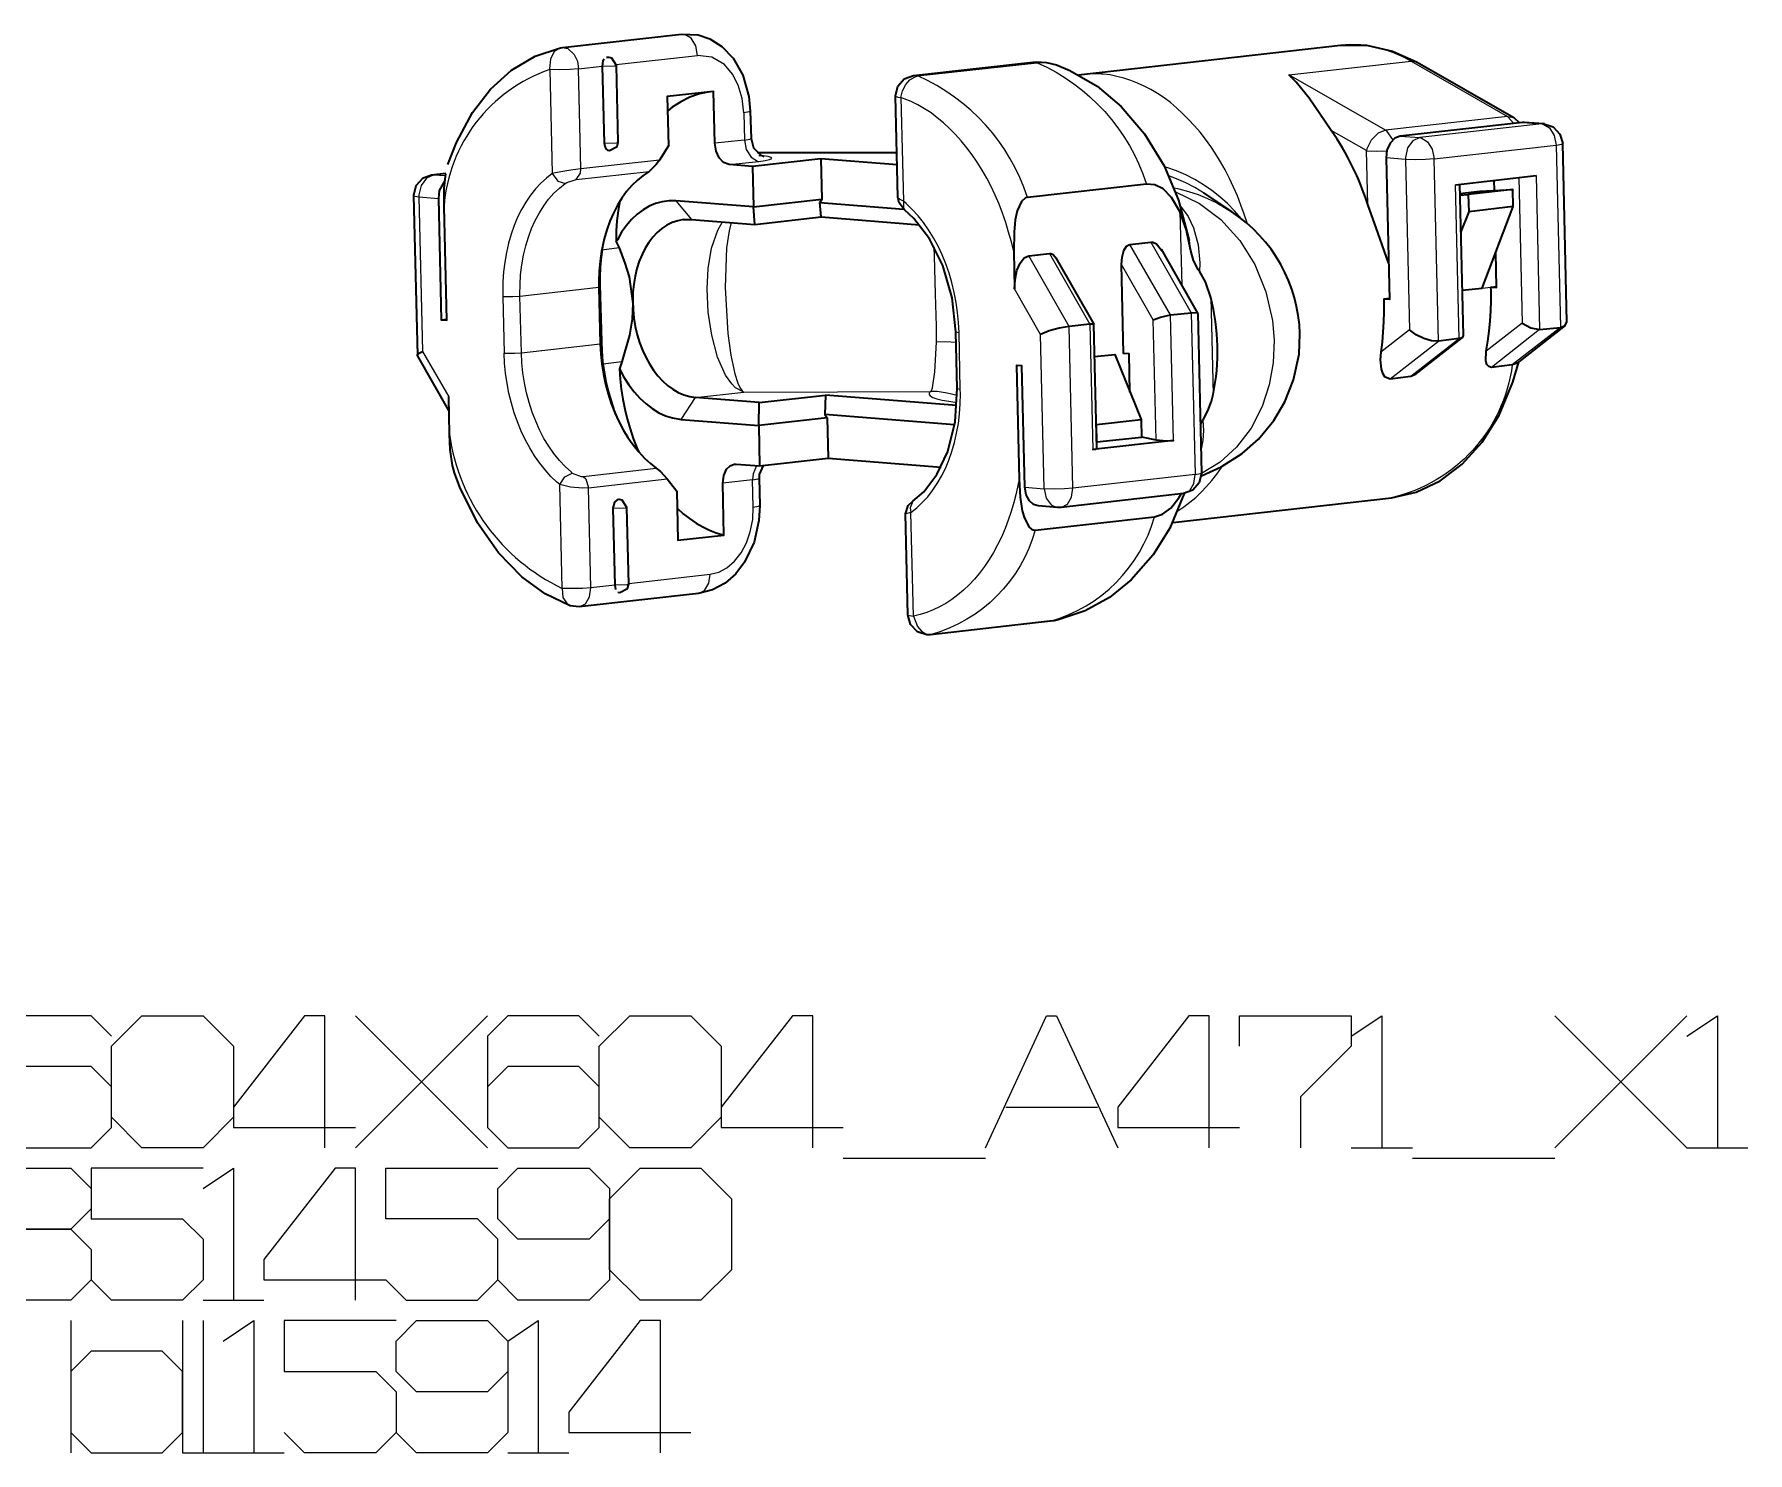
# Model space of a CAD drawing. Header units: millimetres. Extents: x 0 to 174, y 0 to 33.
# Drawn here: x 58.554 to 60.213, y 14.452 to 15.825 of the extents above; entities that cross this region are included whole.
import ezdxf

# ---------------------------------------------------------------- set-up
doc = ezdxf.new("R2010")
doc.units = ezdxf.units.MM
doc.layers.add('PDF2_형상', color=7, linetype='Continuous', true_color=0x405f80)

msp = doc.modelspace()

# ---------------------------------------------------------------- linework, layer by layer
at = {"layer": 'PDF2_형상', "color": 7, "lineweight": 35}
for points in [[(58.9546, 15.6988), (58.9628, 15.7203), (58.9783, 15.7494), (58.9958, 15.7719), (59.0161, 15.7903), (59.039, 15.8037), (59.0637, 15.8118), (59.0654, 15.8121), (59.1808, 15.825), (59.1968, 15.8243), (59.2081, 15.8206), (59.2199, 15.8132), (59.2307, 15.8019), (59.2401, 15.7854), (59.2461, 15.7649), (59.2474, 15.7506), (59.2481, 15.7242), (59.2506, 15.715), (59.2574, 15.7082), (59.2607, 15.7067)], [(59.5653, 15.7858), (59.5681, 15.7862), (59.819, 15.8144), (59.8443, 15.8144), (59.8693, 15.8087), (59.8932, 15.7979), (59.9867, 15.7443), (59.9922, 15.7394)], [(59.1058, 15.801), (59.1047, 15.7989), (59.104, 15.794), (59.1058, 15.7196), (59.1064, 15.7167), (59.1076, 15.7142), (59.1092, 15.7129), (59.111, 15.7124), (59.1185, 15.7162), (59.1196, 15.7204), (59.1178, 15.7949), (59.1132, 15.8018), (59.1106, 15.8025), (59.1082, 15.8024)], [(59.6676, 15.3804), (59.6537, 15.3468), (59.6376, 15.3208), (59.6164, 15.2967), (59.5953, 15.2797), (59.5718, 15.2668), (59.5456, 15.2581), (59.5417, 15.2572), (59.5374, 15.2567), (59.4219, 15.2436), (59.4182, 15.2436), (59.4092, 15.2465), (59.4026, 15.2535), (59.4001, 15.2628), (59.3978, 15.3607), (59.4004, 15.3688), (59.4049, 15.3728), (59.4153, 15.3818), (59.4281, 15.3986), (59.4386, 15.4211), (59.4457, 15.4496), (59.4478, 15.4819), (59.4464, 15.5368), (59.4428, 15.5697), (59.4337, 15.601), (59.4208, 15.6269), (59.4058, 15.6467), (59.3968, 15.6551), (59.3915, 15.6619), (59.3904, 15.6671), (59.3881, 15.765), (59.3881, 15.7653), (59.3903, 15.7746), (59.3965, 15.7817), (59.4056, 15.7851), (59.521, 15.7981), (59.5246, 15.7983), (59.5344, 15.7978), (59.5439, 15.7954), (59.5569, 15.79), (59.5832, 15.7747), (59.6067, 15.755), (59.6293, 15.7285), (59.6481, 15.6976), (59.6621, 15.6643), (59.6725, 15.6254)], [(59.5439, 15.7953), (59.5442, 15.7953)], [(59.2496, 15.6969), (59.2268, 15.6988), (59.2215, 15.7007), (59.2171, 15.7053), (59.2142, 15.7118), (59.2129, 15.7194), (59.2117, 15.7696), (59.1669, 15.7646), (59.1681, 15.7171), (59.1594, 15.7032), (59.1562, 15.6988), (59.1494, 15.6922)], [(59.2078, 15.7692), (59.1982, 15.7672), (59.1889, 15.764), (59.18, 15.7597), (59.1718, 15.7543), (59.1674, 15.7508)], [(60.0164, 15.7382), (60.016, 15.7383), (59.9972, 15.7397), (59.9953, 15.7397), (59.8769, 15.7264), (59.8715, 15.7243), (59.8669, 15.7196), (59.8639, 15.7128), (59.8631, 15.7053), (59.8663, 15.5681), (59.861, 15.5685)], [(60.016, 15.7383), (60.025, 15.7353), (60.0315, 15.7283), (60.0342, 15.7192), (60.034, 15.7189)], [(59.995, 15.5454), (60.0032, 15.5406), (60.0118, 15.539), (60.0321, 15.5412), (60.0365, 15.5429), (60.0382, 15.5464), (60.0342, 15.7192)], [(59.3158, 15.7044), (59.2496, 15.6969), (59.2504, 15.6578), (59.1754, 15.6638), (59.1687, 15.6638), (59.1622, 15.6629), (59.1557, 15.6612), (59.1494, 15.6586), (59.1435, 15.6551), (59.1378, 15.6508), (59.1324, 15.6457), (59.1274, 15.6399), (59.1228, 15.6333), (59.1187, 15.6261), (59.1176, 15.624), (59.1178, 15.6247), (59.1179, 15.6346), (59.1186, 15.6444), (59.1199, 15.6542), (59.1214, 15.6639)], [(59.2542, 15.7106), (59.3893, 15.711)], [(59.3896, 15.6986), (59.3158, 15.7044), (59.3168, 15.6653), (59.3147, 15.6622), (59.3961, 15.6558)], [(58.9525, 15.6903), (58.9387, 15.6887), (58.9299, 15.6854), (58.9235, 15.6782), (58.9213, 15.6689), (58.9213, 15.6686), (58.925, 15.5143)], [(58.9515, 15.6833), (58.9462, 15.6736), (58.9453, 15.666), (58.9481, 15.5485), (58.9535, 15.5492)], [(58.9481, 15.5485), (58.9535, 15.5481), (58.9508, 15.6583), (58.951, 15.676), (58.9525, 15.6899)], [(59.1496, 15.6922), (59.1436, 15.6883), (59.1381, 15.6837), (59.1326, 15.6786), (59.1276, 15.6728), (59.1229, 15.6664), (59.1187, 15.6594), (59.1149, 15.6519), (59.1114, 15.644), (59.1085, 15.6357), (59.106, 15.6269), (59.1039, 15.6179), (59.1033, 15.6151), (59.1019, 15.6054), (59.1011, 15.5957), (59.1007, 15.5858), (59.1008, 15.5801), (59.1021, 15.5253), (59.1026, 15.5154), (59.1036, 15.5056), (59.1051, 15.4958), (59.1071, 15.4863), (59.1097, 15.4768), (59.1128, 15.4674), (59.1161, 15.4586), (59.12, 15.4501), (59.1243, 15.4421), (59.1289, 15.4344), (59.1339, 15.4274), (59.1393, 15.4207), (59.1449, 15.4147), (59.1508, 15.4093), (59.1564, 15.4049)], [(59.9304, 15.6793), (60.0083, 15.6881)], [(59.9676, 15.6835), (59.9679, 15.6738)], [(59.2519, 15.6408), (59.2504, 15.6578), (59.3168, 15.6653)], [(59.6864, 15.6714), (59.7136, 15.6531), (59.7053, 15.6583), (59.6994, 15.6615)], [(59.9342, 15.6799), (59.9376, 15.5333), (59.9367, 15.5312), (59.934, 15.5303), (59.9138, 15.5279), (59.9071, 15.5283), (59.8997, 15.5304), (59.8922, 15.534), (59.8857, 15.5388)], [(59.9344, 15.6708), (59.9539, 15.6731), (59.986, 15.6746)], [(59.9344, 15.6693), (59.9426, 15.6697), (59.9431, 15.6532), (59.9353, 15.6331)], [(59.9367, 15.5771), (59.9561, 15.5792), (59.9862, 15.6581), (59.986, 15.6746), (59.9426, 15.6697)], [(59.1828, 15.6456), (59.1904, 15.6457), (59.2519, 15.6408), (59.316, 15.6481), (59.4112, 15.6406)], [(59.316, 15.6481), (59.3147, 15.6622)], [(59.9862, 15.6581), (59.9431, 15.6532)], [(59.1042, 15.6192), (59.1029, 15.6093), (59.1021, 15.5996), (59.1018, 15.5897), (59.1018, 15.5828), (59.1032, 15.5279), (59.1036, 15.5181), (59.1044, 15.5083), (59.1058, 15.4985), (59.1076, 15.4889), (59.1099, 15.4793), (59.1125, 15.4699), (59.1157, 15.4604), (59.1178, 15.455)], [(59.1176, 15.624), (59.1203, 15.6181), (59.126, 15.6035), (59.13, 15.5901), (59.1335, 15.5642), (59.1329, 15.549), (59.1304, 15.5335), (59.1229, 15.5078), (59.1207, 15.5011), (59.125, 15.4931), (59.1297, 15.4856), (59.1349, 15.4787), (59.1404, 15.4726), (59.1464, 15.4672), (59.1525, 15.4625), (59.1589, 15.4586), (59.1654, 15.4557), (59.1721, 15.4536), (59.1788, 15.4524), (59.1806, 15.4521), (59.2556, 15.4463), (59.2561, 15.4685), (59.3201, 15.4757), (59.3196, 15.4569)], [(59.6151, 15.4783), (59.6143, 15.5156), (59.6089, 15.516), (59.6069, 15.6022), (59.6074, 15.6093), (59.6092, 15.6156), (59.6118, 15.6197), (59.6139, 15.6212), (59.6151, 15.6215), (59.6353, 15.6238), (59.6372, 15.6238), (59.6408, 15.6221), (59.6457, 15.616), (59.6464, 15.6147)], [(59.6453, 15.6168), (59.6806, 15.555)], [(59.5432, 15.6086), (59.58, 15.5442)], [(60.0365, 15.5429), (59.99, 15.5065), (59.9853, 15.5049), (59.9651, 15.5025), (59.9625, 15.5032), (59.9608, 15.5053), (59.9597, 15.5089), (59.96, 15.5182), (59.9617, 15.5279), (59.9629, 15.5376), (59.9639, 15.5474), (59.9644, 15.5572), (59.9649, 15.5671), (59.9649, 15.5769), (59.9647, 15.5801), (59.9701, 15.5797), (59.9693, 15.6137)], [(59.8663, 15.5692), (59.861, 15.5685), (59.861, 15.5661), (59.861, 15.5563), (59.8607, 15.5464), (59.8601, 15.5367), (59.8592, 15.5268), (59.8579, 15.5171), (59.8574, 15.5097), (59.8582, 15.5008), (59.8596, 15.4967), (59.8615, 15.4936), (59.8671, 15.4915), (59.8872, 15.4938), (59.891, 15.4956)], [(59.9647, 15.5801), (59.9701, 15.5808)], [(59.6375, 15.5486), (59.6446, 15.5511), (59.6542, 15.5532), (59.6743, 15.5554), (59.6789, 15.5557), (59.6801, 15.5553), (59.6806, 15.5551), (59.6806, 15.555), (59.6807, 15.5547), (59.6844, 15.4003), (59.6844, 15.4), (59.6822, 15.3907), (59.6758, 15.3836), (59.6669, 15.3803), (59.5486, 15.3669), (59.5449, 15.3669), (59.5261, 15.3683), (59.5217, 15.3697), (59.5178, 15.3731), (59.5146, 15.379), (59.5133, 15.3864), (59.5104, 15.5039), (59.5051, 15.5043), (59.5078, 15.394), (59.5087, 15.3767), (59.5107, 15.3637), (59.5129, 15.3563), (59.5174, 15.3478), (59.5196, 15.3458), (59.5214, 15.345), (59.5233, 15.3449), (59.6388, 15.3579), (59.6467, 15.3603), (59.6546, 15.3661), (59.6624, 15.3762), (59.6646, 15.38)], [(59.6262, 15.4351), (59.6404, 15.4322), (59.6501, 15.4313), (59.6571, 15.4315), (59.5792, 15.4228), (59.5819, 15.4233), (59.5825, 15.4236), (59.5828, 15.4238), (59.5829, 15.4239), (59.5829, 15.424), (59.5801, 15.544), (59.58, 15.5442), (59.5799, 15.5443), (59.5794, 15.5444), (59.5763, 15.5444), (59.5561, 15.5422), (59.5464, 15.5404), (59.5369, 15.5378), (59.5285, 15.5344)], [(58.9556, 15.4607), (58.925, 15.514), (58.925, 15.5143), (58.925, 15.5144), (58.9251, 15.5149), (58.9256, 15.5153), (58.9268, 15.5163), (58.9301, 15.5179)], [(59.5808, 15.5129), (59.6003, 15.515), (59.6258, 15.4521), (59.6262, 15.4347), (59.5831, 15.4299), (59.5826, 15.4472), (59.5824, 15.4476)], [(59.891, 15.4954), (59.9367, 15.5312)], [(59.1207, 15.5011), (59.1214, 15.4912), (59.1225, 15.4815), (59.1239, 15.4718), (59.1258, 15.4621), (59.1282, 15.4525), (59.131, 15.4431), (59.134, 15.4337), (59.1376, 15.4246), (59.1393, 15.4207)], [(59.6565, 15.3524), (59.8683, 15.3762), (59.8921, 15.3815), (59.9156, 15.3926), (59.9368, 15.4088), (59.956, 15.4299), (59.9725, 15.4562), (59.986, 15.4881), (59.9917, 15.5079)], [(59.1972, 15.2836), (59.0818, 15.2706), (59.0731, 15.2715), (59.0486, 15.2832), (59.026, 15.2997), (59.0035, 15.3228), (58.9833, 15.3518), (58.9662, 15.3864), (58.961, 15.4004), (58.959, 15.4075), (58.9568, 15.4229), (58.9561, 15.4378), (58.9553, 15.474)], [(59.2561, 15.4685), (59.1944, 15.4733)], [(59.4474, 15.4656), (59.3201, 15.4757)], [(59.3218, 15.4536), (59.2556, 15.4463), (59.2564, 15.4071), (59.3228, 15.4144)], [(59.4453, 15.4469), (59.3196, 15.4569), (59.3218, 15.4536), (59.3228, 15.4144), (59.4321, 15.4058)], [(59.5826, 15.4472), (59.6258, 15.4521)], [(59.1564, 15.405), (59.1603, 15.4017), (59.1668, 15.3944), (59.1761, 15.3825), (59.1772, 15.335), (59.2219, 15.3401)], [(59.1765, 15.366), (59.1825, 15.3607), (59.1886, 15.356), (59.1949, 15.3517), (59.2013, 15.3481), (59.2078, 15.3449), (59.2143, 15.3424), (59.221, 15.3403), (59.2219, 15.3401), (59.2208, 15.3903), (59.2217, 15.3978), (59.2243, 15.4039), (59.2278, 15.4072), (59.2319, 15.4088), (59.2338, 15.4089), (59.2564, 15.4071)], [(59.26, 15.4074), (59.2561, 15.3987), (59.256, 15.3951), (59.2565, 15.3688), (59.2558, 15.3543), (59.2511, 15.3331), (59.2419, 15.3139), (59.2335, 15.3026), (59.2229, 15.2936), (59.2107, 15.2869), (59.1972, 15.2836), (59.1969, 15.2835)], [(59.1192, 15.2849), (59.1212, 15.2844), (59.1286, 15.2883), (59.1297, 15.2925), (59.1279, 15.3669), (59.1233, 15.3739), (59.1207, 15.3746), (59.1199, 15.3746), (59.1185, 15.3742), (59.1158, 15.3718), (59.1143, 15.3661), (59.1161, 15.2917), (59.1169, 15.2875)], [(59.4001, 15.2625), (59.4001, 15.2626)]]:
    msp.add_lwpolyline(points, dxfattribs=at)
at = {"layer": 'PDF2_형상', "color": 7, "lineweight": 13}
for points in [[(59.2474, 15.7506), (59.2462, 15.7499), (59.2411, 15.749), (59.2396, 15.7628), (59.2358, 15.7757), (59.2303, 15.7865), (59.2224, 15.7956), (59.2101, 15.8029), (59.1964, 15.8044), (59.1946, 15.8137), (59.1901, 15.8211), (59.1839, 15.8249), (59.1808, 15.825)], [(59.8697, 15.7231), (59.8643, 15.7308), (59.8625, 15.7321), (59.769, 15.7857), (59.8874, 15.799), (59.8786, 15.8036), (59.8696, 15.8075), (59.8603, 15.8107), (59.8507, 15.8129), (59.841, 15.8144), (59.8385, 15.8147)], [(59.8383, 15.8147), (59.8286, 15.815), (59.819, 15.8144)], [(59.0653, 15.8121), (59.0708, 15.8111), (59.0769, 15.8054), (59.0799, 15.7989), (59.081, 15.7914), (59.0729, 15.7908), (59.0631, 15.7906), (59.0532, 15.7908), (59.0556, 15.6903), (59.0499, 15.6858), (59.0444, 15.6808), (59.0393, 15.6753), (59.0346, 15.6692), (59.03, 15.6625), (59.0258, 15.6554), (59.0221, 15.6478), (59.0188, 15.6397), (59.0158, 15.6314), (59.0133, 15.6226), (59.0113, 15.6136), (59.0097, 15.6043), (59.0085, 15.5949), (59.0078, 15.5853), (59.0076, 15.5756), (59.0076, 15.5711), (59.009, 15.5163), (59.0189, 15.5161), (59.0257, 15.5167), (59.1021, 15.5253), (59.1032, 15.5279)], [(59.1176, 15.7956), (59.1964, 15.8044)], [(59.8932, 15.7979), (59.8874, 15.799), (59.9807, 15.7454), (59.9867, 15.7443)], [(59.1594, 15.7032), (59.0833, 15.6946), (59.081, 15.7914), (59.104, 15.794), (59.1158, 15.7943), (59.1174, 15.7946), (59.1176, 15.7947), (59.1178, 15.7947), (59.1178, 15.7949)], [(59.3881, 15.765), (59.3904, 15.7642), (59.3933, 15.7639), (59.3949, 15.7703), (59.3979, 15.7764), (59.4019, 15.7808), (59.4071, 15.7839), (59.4097, 15.7846), (59.4056, 15.7851)], [(59.7289, 15.6415), (59.7258, 15.6507), (59.7226, 15.6596), (59.7192, 15.6685), (59.7154, 15.6771), (59.7115, 15.6854), (59.7072, 15.6936), (59.7028, 15.7014), (59.6982, 15.709), (59.6933, 15.7164), (59.6882, 15.7235), (59.6829, 15.7301), (59.6775, 15.7365), (59.6719, 15.7426), (59.6661, 15.7483), (59.6603, 15.7538), (59.6542, 15.7588), (59.6481, 15.7633), (59.6418, 15.7675), (59.6354, 15.7714), (59.6289, 15.7747), (59.6224, 15.7778), (59.6158, 15.7803), (59.6092, 15.7825), (59.6025, 15.7842), (59.5958, 15.7856), (59.589, 15.7864), (59.5875, 15.7865), (59.5776, 15.7868), (59.5681, 15.7862)], [(59.5025, 15.6146), (59.5003, 15.624), (59.4976, 15.6335), (59.4949, 15.6426), (59.4917, 15.6517), (59.4883, 15.6606), (59.4846, 15.6692), (59.4806, 15.6775), (59.4764, 15.6857), (59.4719, 15.6935), (59.4672, 15.7011), (59.4622, 15.7083), (59.4571, 15.7151), (59.4517, 15.7218), (59.4461, 15.7279), (59.4404, 15.7337), (59.4346, 15.7392), (59.4285, 15.7442), (59.4224, 15.7488), (59.416, 15.7529), (59.4096, 15.7567), (59.4032, 15.7599), (59.3965, 15.7626), (59.3933, 15.7639), (59.3957, 15.6633), (59.3918, 15.6653), (59.3907, 15.6662), (59.3904, 15.6669)], [(59.2411, 15.749), (59.2418, 15.7226), (59.2129, 15.7194)], [(59.8454, 15.6601), (59.8442, 15.7124), (59.81, 15.7318)], [(59.9868, 15.7387), (59.9807, 15.7454), (59.8625, 15.7321), (59.8553, 15.7292), (59.8487, 15.7226), (59.8446, 15.7142), (59.8442, 15.7122), (59.8539, 15.7119), (59.8637, 15.7122)], [(59.9953, 15.7397), (60.014, 15.7382), (59.8957, 15.725), (59.8971, 15.7247), (59.9032, 15.721), (59.9078, 15.7136), (59.9096, 15.7043), (59.9014, 15.7036), (59.8915, 15.7035), (59.8818, 15.7038), (59.8857, 15.5388), (59.8579, 15.5171)], [(60.016, 15.7383), (60.014, 15.7382), (60.0153, 15.7381), (60.0215, 15.7343), (60.026, 15.7269), (60.0278, 15.7176), (60.0332, 15.7185), (60.0339, 15.7188), (60.034, 15.7189)], [(59.1058, 15.7196), (59.1176, 15.7199), (59.1192, 15.7201), (59.1194, 15.7203), (59.1194, 15.7204), (59.1196, 15.7204)], [(59.2417, 15.7226), (59.2469, 15.7235), (59.2481, 15.7242)], [(59.2418, 15.7226), (59.2435, 15.7133), (59.2481, 15.706), (59.2543, 15.7022), (59.2556, 15.7019)], [(59.8769, 15.7264), (59.8957, 15.725), (59.889, 15.7218), (59.8839, 15.7149), (59.8818, 15.7057), (59.8818, 15.7038), (59.8631, 15.7053)], [(59.2268, 15.6988), (59.2556, 15.7019), (59.2618, 15.7029), (59.2661, 15.7038), (59.2681, 15.7047), (59.2676, 15.7057), (59.2647, 15.7065), (59.2597, 15.7072), (59.2576, 15.7074), (59.2557, 15.7074)], [(59.255, 15.7099), (59.3893, 15.7103)], [(58.9387, 15.6887), (58.9404, 15.6887), (58.9337, 15.6857), (58.9288, 15.6787), (58.9265, 15.6694), (58.9265, 15.6675), (58.9453, 15.666)], [(58.9521, 15.6878), (58.9404, 15.6887), (58.9525, 15.6901)], [(59.0076, 15.5711), (59.0175, 15.571), (59.0243, 15.5715), (59.0243, 15.5729), (59.0244, 15.5826), (59.025, 15.5922), (59.0261, 15.6018), (59.0278, 15.611), (59.0299, 15.62), (59.0325, 15.6286), (59.0356, 15.6369), (59.039, 15.6447), (59.0431, 15.6522), (59.0474, 15.659), (59.0521, 15.6653), (59.0572, 15.671), (59.0626, 15.6761), (59.0682, 15.6806), (59.0696, 15.6814), (59.0789, 15.6843), (59.1494, 15.6922)], [(59.0789, 15.6843), (59.0829, 15.6906), (59.0833, 15.6946), (59.0736, 15.6933), (59.0639, 15.6918), (59.0556, 15.6903), (59.061, 15.6829), (59.0683, 15.6806)], [(59.7228, 15.6465), (59.7164, 15.654), (59.7094, 15.6611), (59.7022, 15.6676), (59.6944, 15.6738), (59.6864, 15.6793), (59.6779, 15.6844), (59.6692, 15.6889), (59.6601, 15.6928), (59.6508, 15.696), (59.6485, 15.6968)], [(59.6864, 15.6714), (59.6779, 15.6765), (59.6693, 15.6811), (59.6603, 15.6851), (59.6528, 15.6879)], [(59.9917, 15.6863), (59.995, 15.5454), (59.96, 15.5182)], [(60.0083, 15.6881), (60.0118, 15.539), (59.9651, 15.5025)], [(58.9214, 15.6685), (58.9244, 15.6678), (58.9265, 15.6675), (58.9301, 15.5179), (58.9553, 15.474)], [(59.6994, 15.6615), (59.6906, 15.6657), (59.6815, 15.6694), (59.6721, 15.6725), (59.6626, 15.675), (59.6578, 15.676)], [(59.6592, 15.6724), (59.6825, 15.6612), (59.7032, 15.6457), (59.7215, 15.6254), (59.7361, 15.6021), (59.7468, 15.5757), (59.7531, 15.5479), (59.7546, 15.5287), (59.7538, 15.5069), (59.7499, 15.4854), (59.7431, 15.4646), (59.7324, 15.4437), (59.7182, 15.4251), (59.7025, 15.4108), (59.6843, 15.3996)], [(59.8872, 15.4938), (59.934, 15.5303), (59.9304, 15.6793)], [(59.1754, 15.6638), (59.1904, 15.6457)], [(59.5078, 15.394), (59.5069, 15.3896), (59.505, 15.3804), (59.5026, 15.3715), (59.5001, 15.3628), (59.4972, 15.3544), (59.4942, 15.3463), (59.4907, 15.3382), (59.4869, 15.3306), (59.4829, 15.3233), (59.4788, 15.3163), (59.4742, 15.3096), (59.4694, 15.3033), (59.4646, 15.2974), (59.4593, 15.2919), (59.454, 15.2868), (59.4485, 15.2821), (59.4426, 15.2778), (59.4368, 15.2739), (59.4307, 15.2706), (59.4246, 15.2676), (59.4182, 15.2651), (59.4118, 15.2631), (59.4053, 15.2615), (59.4029, 15.3621), (59.4086, 15.3665), (59.414, 15.3715), (59.4192, 15.3771), (59.424, 15.3832), (59.4285, 15.3899), (59.4326, 15.3971), (59.4364, 15.4046), (59.4397, 15.4126), (59.4426, 15.4211), (59.4451, 15.4297), (59.4472, 15.4387), (59.4489, 15.4481), (59.45, 15.4575), (59.4507, 15.4672), (59.451, 15.4769), (59.4508, 15.4813), (59.4496, 15.5361), (59.449, 15.546), (59.4482, 15.5557), (59.4468, 15.5654), (59.4449, 15.575), (59.4426, 15.5846), (59.4399, 15.5938), (59.4367, 15.6028), (59.4331, 15.6115), (59.4292, 15.6199), (59.4249, 15.6279), (59.4201, 15.6356), (59.4151, 15.6426), (59.4099, 15.6493), (59.4042, 15.6554), (59.3985, 15.661), (59.3957, 15.6633), (59.3958, 15.6564), (59.3968, 15.6553)], [(59.6635, 15.6533), (59.6653, 15.5819)], [(59.664, 15.6585), (59.6713, 15.6486), (59.6765, 15.6376), (59.6812, 15.621), (59.6828, 15.6036), (59.6825, 15.5951)], [(59.1806, 15.4521), (59.1944, 15.4733), (59.2411, 15.4786), (59.2332, 15.4828), (59.2294, 15.4864), (59.2235, 15.495), (59.2157, 15.5125), (59.21, 15.5335), (59.2067, 15.5558), (59.2056, 15.5785), (59.2065, 15.5982), (59.2099, 15.6178), (59.2158, 15.6354), (59.2206, 15.6433)], [(59.2289, 15.6426), (59.2268, 15.6346), (59.2244, 15.6182), (59.2231, 15.5799), (59.2256, 15.5354), (59.2285, 15.5143), (59.2324, 15.4962), (59.2353, 15.4872), (59.2372, 15.4831), (59.2396, 15.4797), (59.2411, 15.4786), (59.4224, 15.4792), (59.4229, 15.48), (59.4237, 15.4825), (59.4261, 15.4983), (59.4276, 15.5269)], [(59.1203, 15.6181), (59.1036, 15.6161)], [(59.4254, 15.6182), (59.4253, 15.6192)], [(59.4467, 15.5267), (59.4368, 15.5271), (59.4276, 15.5269), (59.4276, 15.5424), (59.4267, 15.5733), (59.4258, 15.6104), (59.4254, 15.6182), (59.426, 15.6182)], [(59.6353, 15.6238), (59.6743, 15.5554), (59.6781, 15.3987), (59.5599, 15.3854), (59.5561, 15.5422), (59.5171, 15.6106)], [(59.6571, 15.4315), (59.6542, 15.5532), (59.6151, 15.6215)], [(59.674, 15.6153), (59.6726, 15.625), (59.6725, 15.6254)], [(59.5372, 15.6128), (59.5763, 15.5444), (59.5792, 15.4228)], [(59.6404, 15.4322), (59.6375, 15.5486), (59.6069, 15.6022)], [(59.0857, 15.3969), (59.0882, 15.3944), (59.0907, 15.3858), (59.0851, 15.3856), (59.0732, 15.3865), (59.0628, 15.3892), (59.0678, 15.3965), (59.075, 15.4001), (59.0742, 15.401), (59.0682, 15.4064), (59.0626, 15.4124), (59.0572, 15.419), (59.0522, 15.4261), (59.0476, 15.4337), (59.0433, 15.4419), (59.0396, 15.4504), (59.0361, 15.4592), (59.0332, 15.4683), (59.0307, 15.4778), (59.0287, 15.4874), (59.0272, 15.4971), (59.0261, 15.5068), (59.0257, 15.5167), (59.0243, 15.5715), (59.1008, 15.5801), (59.1018, 15.5828)], [(59.5133, 15.3864), (59.5321, 15.3849), (59.5285, 15.5344), (59.5033, 15.5785)], [(59.6933, 15.5701), (59.6956, 15.4761)], [(59.9561, 15.5792), (59.9647, 15.5801)], [(59.4464, 15.5368), (59.4496, 15.5361)], [(59.1229, 15.5078), (59.1049, 15.5057)], [(59.4478, 15.4819), (59.4508, 15.4813)], [(59.4478, 15.4751), (59.4382, 15.4776), (59.4285, 15.479), (59.4224, 15.4792)], [(59.6839, 15.4218), (59.686, 15.4315), (59.6867, 15.4413), (59.6861, 15.4511), (59.686, 15.4517)], [(59.075, 15.4001), (59.0837, 15.3969), (59.0857, 15.3969), (59.1564, 15.4049)], [(59.2533, 15.4072), (59.2501, 15.3994), (59.2496, 15.3936), (59.2549, 15.3944), (59.256, 15.3951)], [(59.6615, 15.3636), (59.6674, 15.3675), (59.6731, 15.3718), (59.6788, 15.3765), (59.684, 15.3815), (59.6893, 15.3871), (59.6943, 15.3928), (59.6992, 15.399), (59.7037, 15.4054), (59.7046, 15.4067)], [(59.6669, 15.3803), (59.6729, 15.3832), (59.6769, 15.3901), (59.6781, 15.3987), (59.6835, 15.3997), (59.6842, 15.4), (59.6843, 15.4001)], [(59.1297, 15.2925), (59.1297, 15.2924), (59.1294, 15.2924), (59.1278, 15.2919), (59.1161, 15.2917), (59.0931, 15.289), (59.0907, 15.3858), (59.1668, 15.3944)], [(59.1297, 15.2932), (59.2085, 15.3021), (59.2168, 15.3042), (59.2247, 15.3085), (59.2321, 15.3147), (59.2385, 15.3228), (59.2436, 15.3325), (59.2474, 15.3433), (59.2497, 15.3551), (59.2503, 15.3672), (59.2496, 15.3936), (59.2208, 15.3903)], [(59.5486, 15.3669), (59.5546, 15.37), (59.5586, 15.3768), (59.5599, 15.3854), (59.5517, 15.3849), (59.5418, 15.3846), (59.5321, 15.3849), (59.5339, 15.3758), (59.5388, 15.3693), (59.5444, 15.3669)], [(59.1143, 15.3661), (59.1261, 15.3664), (59.1276, 15.3667), (59.1279, 15.3668), (59.1279, 15.3669)], [(59.2503, 15.3672), (59.2554, 15.3681), (59.2565, 15.3688)], [(59.4047, 15.3728), (59.4021, 15.3664), (59.4029, 15.3621), (59.3981, 15.3608), (59.3978, 15.3607)], [(59.1972, 15.2836), (59.2032, 15.2865), (59.2072, 15.2935), (59.2085, 15.3021)], [(59.0818, 15.2706), (59.0878, 15.2736), (59.0918, 15.2804), (59.0931, 15.289), (59.0849, 15.2885), (59.075, 15.2882), (59.0653, 15.2885), (59.066, 15.2797), (59.07, 15.2735), (59.0719, 15.2721)], [(59.4001, 15.2625), (59.4035, 15.2618), (59.4053, 15.2615), (59.4092, 15.2515), (59.4131, 15.2469), (59.4175, 15.2444), (59.4228, 15.2438), (59.4219, 15.2436)], [(59.5374, 15.2567), (59.5381, 15.2567), (59.5417, 15.2572)], [(58.6288, 14.855), (58.609, 14.8747), (58.5401, 14.8747), (58.5204, 14.855), (58.5204, 14.7664), (58.5401, 14.7468), (58.609, 14.7468), (58.6288, 14.7664), (58.6288, 14.8058), (58.609, 14.8256), (58.5401, 14.8256), (58.5204, 14.8058)], [(58.8354, 14.7468), (58.8354, 14.8747), (58.8157, 14.8747), (58.7468, 14.7861), (58.7468, 14.7664), (58.865, 14.7664)], [(58.865, 14.8747), (58.9929, 14.7468)], [(58.9929, 14.8747), (58.865, 14.7468)], [(59.1011, 14.855), (59.0815, 14.8747), (59.0126, 14.8747), (58.9929, 14.855), (58.9929, 14.7664), (59.0126, 14.7468), (59.0815, 14.7468), (59.1011, 14.7664), (59.1011, 14.8058), (59.0815, 14.8256), (59.0126, 14.8256), (58.9929, 14.8058)], [(59.3079, 14.7468), (59.3079, 14.8747), (59.2882, 14.8747), (59.2193, 14.7861), (59.2193, 14.7664), (59.3374, 14.7664)], [(59.4751, 14.7468), (59.5342, 14.8747), (59.544, 14.8747), (59.6032, 14.7468)], [(59.6917, 14.7468), (59.6917, 14.8747), (59.6721, 14.8747), (59.6032, 14.7861), (59.6032, 14.7664), (59.7213, 14.7664)], [(59.7213, 14.8451), (59.7213, 14.8747), (59.8294, 14.8747), (59.8294, 14.8451), (59.7803, 14.796), (59.7803, 14.7468)], [(59.8294, 14.855), (59.859, 14.8747), (59.859, 14.7468)], [(60.0264, 14.8747), (60.1543, 14.7468), (60.2133, 14.7468)], [(60.1543, 14.8747), (60.0264, 14.7468)], [(60.1543, 14.855), (60.1839, 14.8747), (60.1839, 14.7468)], [(59.4949, 14.7861), (59.5835, 14.7861)], [(59.3374, 14.7369), (59.4751, 14.7369)], [(59.8294, 14.7468), (59.8886, 14.7468)], [(59.8886, 14.7369), (60.0264, 14.7369)], [(58.5008, 14.7074), (58.5204, 14.7271), (58.5893, 14.7271), (58.609, 14.7074), (58.609, 14.6878), (58.5893, 14.6681), (58.5401, 14.6681), (58.5893, 14.6681), (58.609, 14.6483), (58.609, 14.6188), (58.5893, 14.5992), (58.5204, 14.5992), (58.5008, 14.6188)], [(58.7174, 14.7271), (58.609, 14.7271), (58.609, 14.6779), (58.6976, 14.6779), (58.7174, 14.6582), (58.7174, 14.6188), (58.6976, 14.5992), (58.6288, 14.5992), (58.609, 14.6188)], [(58.7174, 14.7074), (58.7468, 14.7271), (58.7468, 14.5992)], [(58.865, 14.5992), (58.865, 14.7271), (58.8453, 14.7271), (58.7764, 14.6385), (58.7764, 14.6188), (58.8944, 14.6188), (58.9142, 14.5992), (58.9831, 14.5992), (59.0028, 14.6188), (59.0028, 14.6582), (58.9831, 14.6779), (58.8944, 14.6779), (58.8944, 14.7271), (59.0028, 14.7271)], [(59.111, 14.6779), (59.0912, 14.6582), (59.0224, 14.6582), (59.0028, 14.6779), (59.0028, 14.7074), (59.0224, 14.7271), (59.0912, 14.7271), (59.111, 14.7074), (59.111, 14.6188), (59.0912, 14.5992), (59.0224, 14.5992), (59.0028, 14.6188)], [(58.7174, 14.5992), (58.7764, 14.5992)], [(58.5893, 14.5794), (58.5893, 14.4515)], [(58.6976, 14.5794), (58.6976, 14.4515), (58.7174, 14.4515)], [(58.7174, 14.5794), (58.7174, 14.4515), (58.7369, 14.4515), (58.796, 14.4515)], [(58.7369, 14.5597), (58.7665, 14.5794), (58.7665, 14.4515)], [(58.9043, 14.5794), (58.796, 14.5794), (58.796, 14.5303), (58.8846, 14.5303), (58.9043, 14.5106), (58.9043, 14.4711), (58.8846, 14.4515), (58.8157, 14.4515), (58.796, 14.4711)], [(59.0126, 14.5303), (58.9929, 14.5106), (58.924, 14.5106), (58.9043, 14.5303), (58.9043, 14.5597), (58.924, 14.5794), (58.9929, 14.5794), (59.0126, 14.5597), (59.0126, 14.4711), (58.9929, 14.4515), (58.924, 14.4515), (58.9043, 14.4711)], [(59.0126, 14.5597), (59.0421, 14.5794), (59.0421, 14.4515)], [(59.1603, 14.4515), (59.1603, 14.5794), (59.1406, 14.5794), (59.0717, 14.4908), (59.0717, 14.4711), (59.1897, 14.4711)], [(58.5893, 14.4711), (58.609, 14.4515), (58.6779, 14.4515), (58.6976, 14.4711), (58.6976, 14.5303), (58.6779, 14.5499), (58.609, 14.5499), (58.5893, 14.5303)], [(59.0126, 14.4515), (59.0717, 14.4515)]]:
    msp.add_lwpolyline(points, dxfattribs=at)
for points in [[(59.0637, 15.8118), (59.0575, 15.8082), (59.0538, 15.8008), (59.0531, 15.7917), (59.0532, 15.7908, 0.30075), (58.9508, 15.6583)], [(59.5157, 15.6671, 0.213754), (59.4097, 15.7846), (59.5251, 15.7975), (59.521, 15.7981)], [(59.5439, 15.7954), (59.5344, 15.7975), (59.5251, 15.7975, -0.213759), (59.6311, 15.68)], [(59.8671, 15.4915), (59.9138, 15.5279), (59.9096, 15.7043), (60.0278, 15.7176), (60.0321, 15.5412), (59.9853, 15.5049, -0.313816), (59.8683, 15.3762)], [(58.9561, 15.4378, 0.252015), (59.0653, 15.2885), (59.0628, 15.3892), (59.0601, 15.3914), (59.0543, 15.3969), (59.0487, 15.4031), (59.0435, 15.4097), (59.0385, 15.4169), (59.0338, 15.4244), (59.0294, 15.4325), (59.0254, 15.4408), (59.0219, 15.4496), (59.0188, 15.4586), (59.016, 15.4679), (59.0136, 15.4774), (59.0118, 15.4869), (59.0104, 15.4967), (59.0094, 15.5065), (59.009, 15.5163)], [(59.5233, 15.3449, -0.26136), (59.4228, 15.2438), (59.5381, 15.2567, 0.260929), (59.6388, 15.3579)]]:
    msp.add_lwpolyline(points, format="xyb", dxfattribs=at)
at = {"layer": 'PDF2_형상', "color": 7, "lineweight": 35}
for points in [[(59.8654, 15.6036), (59.8553, 15.6322), (59.8454, 15.6601, 0.075066), (59.81, 15.7318), (59.7885, 15.7631), (59.776, 15.7787), (59.769, 15.7857)], [(59.6833, 15.4471), (59.686, 15.4517), (59.6906, 15.4604), (59.694, 15.4696), (59.6956, 15.4761, 0.115047), (59.6933, 15.5701), (59.6881, 15.5854), (59.6826, 15.5951), (59.6811, 15.5971), (59.6767, 15.6058), (59.674, 15.6153), (59.6694, 15.6363), (59.6635, 15.6533), (59.6554, 15.6671), (59.6472, 15.6753), (59.639, 15.6793), (59.6311, 15.68), (59.5157, 15.6671), (59.5139, 15.6665), (59.51, 15.6631), (59.506, 15.654), (59.504, 15.6454), (59.5028, 15.6335), (59.5025, 15.6146), (59.5033, 15.5785), (59.5038, 15.5872), (59.5056, 15.5963), (59.5086, 15.6035), (59.5125, 15.6085), (59.5171, 15.6106), (59.5372, 15.6128), (59.5383, 15.6128), (59.5406, 15.6118), (59.5435, 15.6081), (59.5439, 15.6074)], [(59.6843, 15.3975), (59.7035, 15.406), (59.7237, 15.419), (59.7396, 15.4331), (59.7543, 15.451), (59.7651, 15.4692), (59.7736, 15.4904), (59.7789, 15.5151), (59.7797, 15.535, 0.244324), (59.7136, 15.6531)]]:
    msp.add_lwpolyline(points, format="xyb", dxfattribs=at)
at = {"layer": 'PDF2_형상', "color": 7, "lineweight": 13}
for points in [[(58.6582, 14.8747), (58.7174, 14.8747), (58.7468, 14.8451), (58.7468, 14.7763), (58.7174, 14.7468), (58.6582, 14.7468), (58.6288, 14.7763), (58.6288, 14.8451)], [(59.1307, 14.8747), (59.1897, 14.8747), (59.2193, 14.8451), (59.2193, 14.7763), (59.1897, 14.7468), (59.1307, 14.7468), (59.1011, 14.7763), (59.1011, 14.8451)], [(59.1406, 14.7271), (59.1996, 14.7271), (59.2292, 14.6975), (59.2292, 14.6286), (59.1996, 14.5992), (59.1406, 14.5992), (59.111, 14.6286), (59.111, 14.6975)]]:
    msp.add_lwpolyline(points, close=True, dxfattribs=at)
at = {"layer": 'PDF2_형상', "color": 7, "lineweight": 35}
msp.add_ellipse((59.1924, 15.5595), major_axis=(-0.0096, 0.086), ratio=0.675516, start_param=6.283176, end_param=9.296029, dxfattribs=at)
at = {"layer": 'PDF2_형상', "color": 7, "lineweight": 13}
msp.add_ellipse((60.1361, 15.4973), major_axis=(0.7157, 0.0206), ratio=0.046666, start_param=3.070146, end_param=3.415314, dxfattribs=at)

doc.saveas('drawing.dxf')
